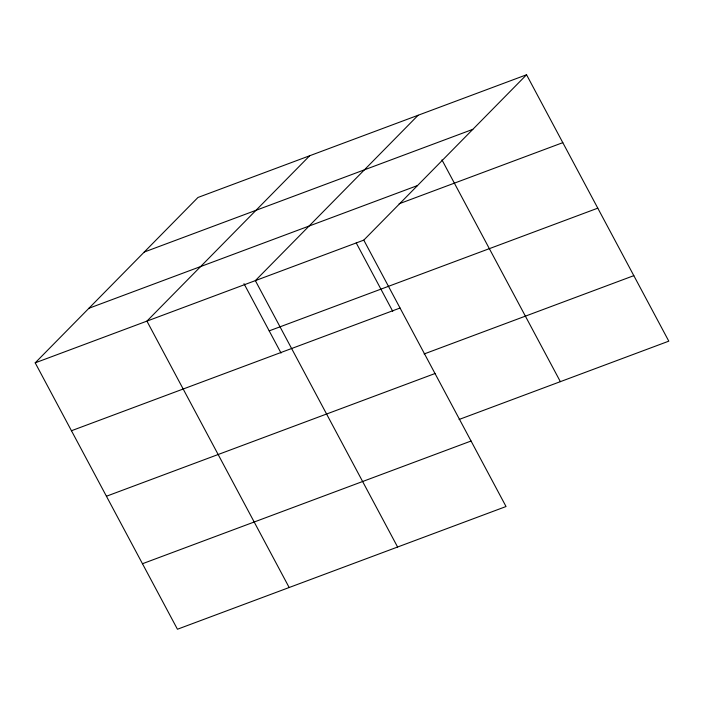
<?xml version="1.0" encoding="UTF-8"?>
<svg xmlns="http://www.w3.org/2000/svg" width="704" height="704" viewBox="0 0 704 704"><rect width="100%" height="100%" fill="white"/><g stroke="black" fill="none" stroke-linecap="round" stroke-linejoin="round"><path stroke-width="1.06" d="M526.557 74.765L363.792 240.126L506.035 506.528L177.443 629.235L35.2 362.842L197.965 197.472L526.557 74.765L668.8 341.158L459.087 419.478M309.69 155.751L146.925 321.121L289.168 587.514M418.123 115.254L255.358 280.623L397.602 547.026M144.25 252.041L472.842 129.334M88.915 308.273L417.507 185.557M399.133 203.782L562.804 142.657M35.2 362.842L363.792 240.126M269.192 330.871L597.784 208.164M71.456 430.734L400.039 308.026M424.116 353.971L633.82 275.651M106.427 496.241L435.019 373.525M142.463 563.728L471.055 441.021M441.945 159.87L560.366 381.656M356.224 242.915L392.753 311.326M243.989 283.668L281.037 353.047"/></g></svg>
